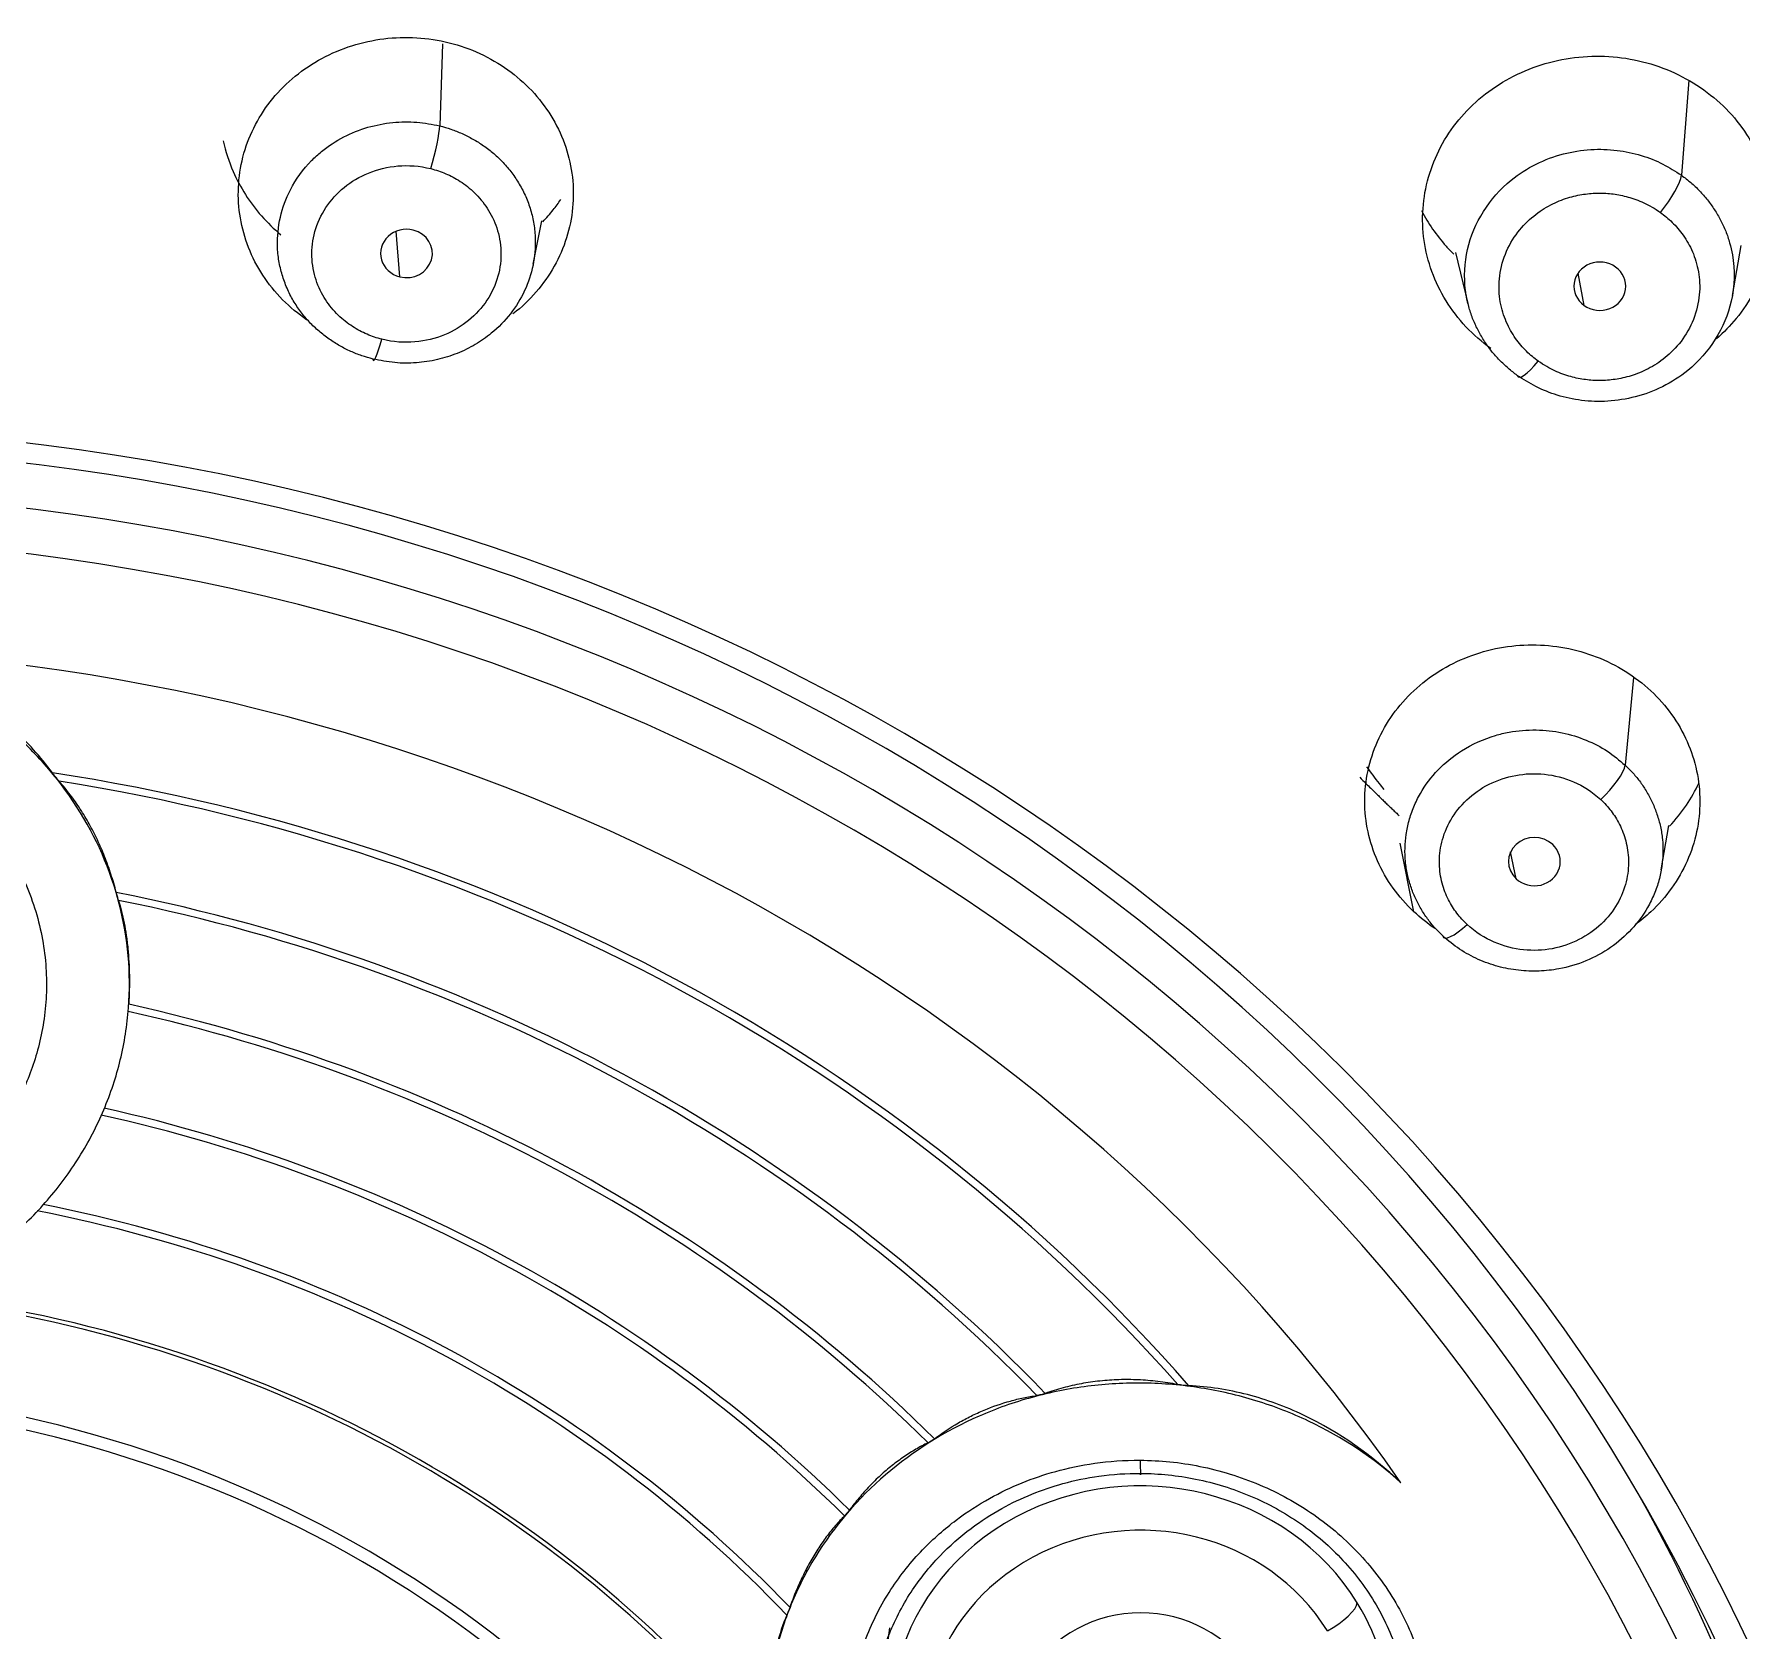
# Model space of a CAD drawing. Extents: x 0 to 1354, y 3495 to 4487.
# Drawn here: x 465.59 to 480.43, y 4117.06 to 4130.94 of the extents above; entities that cross this region are included whole.
import ezdxf

# ---------------------------------------------------------------- set-up
doc = ezdxf.new("R2010")
doc.units = 0
doc.header["$LTSCALE"] = 30
doc.header["$MEASUREMENT"] = 0
doc.layers.add('\\M+5B3DF\\M+5B4E7\\M+5CFDF', color=3, linetype='CONTINUOUS', lineweight=9)

msp = doc.modelspace()

# ---------------------------------------------------------------- linework, layer by layer
at = {"layer": '\\M+5B3DF\\M+5B4E7\\M+5CFDF', "color": 0, "lineweight": -3}
for p, q in [((469.138, 4130.855), (469.113, 4130.142)), ((479.968, 4130.538), (479.903, 4129.713)), ((468.766, 4128.83), (468.735, 4129.227)), ((469.926, 4128.94), (469.999, 4129.316)), ((477.941, 4129.041), (478.048, 4128.598)), ((480.346, 4128.669), (480.421, 4129.102)), ((479.057, 4128.581), (479.005, 4128.862)), ((479.488, 4125.346), (479.414, 4124.585)), ((479.728, 4123.677), (479.794, 4124.061)), ((477.578, 4123.312), (477.458, 4123.907)), ((478.466, 4123.598), (478.419, 4123.831))]:
    msp.add_line(p, q, dxfattribs=at)
for centre, major_axis, ratio, start_param, end_param in [((469.036, 4129.877), (0.073, 0.291), 0.092301, 4.35914, 5.875741), ((479.721, 4129.496), (0.175, 0.244), 0.217098, 4.418329, 5.938117), ((468.824, 4129.033), (0.225, 0), 0.934348, 1.308545, 4.450138), ((468.824, 4129.033), (0.225, 0), 0.934348, 4.450138, 7.59173), ((479.194, 4128.748), (0.225, 0), 0.934291, 0.915033, 4.056626), ((479.194, 4128.748), (0.225, 0), 0.934291, 4.056626, 7.198219), ((468.61, 4128.394), (-0.073, -0.291), 0.092301, 6.015367, 7.500733), ((478.659, 4128.204), (-0.175, -0.244), 0.217098, 6.077744, 7.559921), ((463.166, 4109.849), (-18.918, 0), 0.934248, 1.570796, 4.712389), ((463.166, 4109.954), (-18.619, 0), 0.934248, 1.570796, 4.712389), ((463.166, 4109.771), (18.397, 0), 0.934248, 4.712389, 7.853982), ((463.166, 4109.666), (18.09, 0), 0.934248, 4.712389, 7.853982), ((463.166, 4109.675), (-17.049, 0), 0.934248, 3.717443, 4.660138), ((479.202, 4124.393), (0.205, 0.219), 0.25217, 4.448754, 5.965354), ((463.166, 4109.688), (-16.083, 0), 0.934248, 3.826389, 4.551191), ((463.166, 4109.688), (16.015, 0), 0.934248, 0.68916, 1.405235), ((478.625, 4123.747), (0.225, 0), 0.934248, 0.784496, 3.926088), ((478.625, 4123.747), (0.225, 0), 0.934248, 3.926088, 7.067681), ((463.166, 4109.696), (-15.083, 0), 0.934248, 3.874628, 4.502952), ((463.166, 4109.696), (15.015, 0), 0.934248, 0.735295, 1.3591), ((478.04, 4123.308), (-0.205, -0.219), 0.25217, 6.104981, 7.590346), ((463.166, 4109.704), (-14.083, 0), 0.934248, 3.89763, 4.479951), ((463.166, 4109.705), (14.016, 0), 0.934248, 0.756827, 1.337568), ((463.166, 4109.713), (13.016, 0), 0.934248, 0.756636, 1.337759), ((463.166, 4109.713), (-13.084, 0), 0.934248, 3.898994, 4.478586), ((463.166, 4109.721), (-12.084, 0), 0.934248, 3.873532, 4.504048), ((463.166, 4109.721), (12.016, 0), 0.934248, 0.728876, 1.365519), ((463.166, 4109.727), (-11.067, 0), 0.934248, 3.793667, 4.583914), ((463.166, 4109.725), (11.032, 0), 0.934248, 0.647059, 1.447337), ((463.166, 4109.733), (10.106, 0), 0.934248, 4.712389, 7.853982), ((463.166, 4109.727), (9.998, 0), 0.934248, 4.712389, 7.853982), ((475.204, 4118.618), (-0.001, -0.2), 0.017234, 5.091518, 6.630436), ((475.204, 4116.291), (2.173, 0), 0.934248, 0.523599, 3.665191), ((463.166, 4110.342), (-18.425, 0), 0.934248, 3.095892, 3.617249), ((475.204, 4116.186), (1.873, 0), 0.934248, 0.523599, 3.665191), ((475.204, 4116.291), (2.173, 0), 0.934248, 3.665191, 6.806784), ((476.826, 4117.168), (-0.255, -0.158), 0.308844, 1.382204, 2.935547), ((475.204, 4116.186), (-1.105, 0), 0.934248, 3.665191, 6.806784), ((475.204, 4116.835), (2.2, 0), 0.934248, 3.019054, 3.187326)]:
    msp.add_ellipse(centre, major_axis=major_axis, ratio=ratio, start_param=start_param, end_param=end_param, dxfattribs=at)
for points, knots in [([(498.896, 4161.358), (499.104, 4161.278), (499.527, 4161.115), (500.165, 4160.855), (500.818, 4160.577), (501.484, 4160.28), (502.163, 4159.963), (502.854, 4159.623), (503.554, 4159.259), (504.263, 4158.871), (504.98, 4158.455), (505.703, 4158.01), (506.431, 4157.534), (507.163, 4157.025), (507.897, 4156.481), (508.633, 4155.903), (509.368, 4155.287), (510.101, 4154.635), (510.829, 4153.946), (511.549, 4153.221), (512.259, 4152.461), (512.958, 4151.663), (513.643, 4150.827), (514.312, 4149.95), (514.965, 4149.032), (515.597, 4148.076), (516.206, 4147.085), (516.787, 4146.061), (517.339, 4145.009), (517.862, 4143.931), (518.353, 4142.831), (518.816, 4141.711), (519.252, 4140.565), (519.663, 4139.383), (520.052, 4138.154), (520.425, 4136.867), (520.78, 4135.513), (521.117, 4134.086), (521.433, 4132.58), (521.729, 4130.991), (522.004, 4129.315), (522.257, 4127.548), (522.488, 4125.688), (522.695, 4123.734), (522.877, 4121.685), (523.03, 4119.554), (523.153, 4117.367), (523.244, 4115.167), (523.304, 4113.004), (523.33, 4110.903), (523.326, 4108.866), (523.294, 4106.878), (523.237, 4104.928), (523.157, 4103.02), (523.055, 4101.158), (522.931, 4099.346), (522.783, 4097.572), (522.609, 4095.814), (522.406, 4094.05), (522.167, 4092.265), (521.885, 4090.452), (521.553, 4088.611), (521.166, 4086.749), (520.721, 4084.878), (520.215, 4083.014), (519.647, 4081.177), (519.022, 4079.382), (518.347, 4077.652), (517.618, 4075.978), (516.824, 4074.346), (515.945, 4072.732), (514.964, 4071.131), (513.847, 4069.542), (512.566, 4067.974), (511.116, 4066.445), (509.497, 4064.997), (507.728, 4063.662), (505.837, 4062.44), (503.854, 4061.299), (501.782, 4060.223), (499.625, 4059.195), (497.407, 4058.173), (495.164, 4057.106), (492.948, 4055.937), (490.822, 4054.604), (489.147, 4053.34), (487.855, 4052.208), (486.876, 4051.253), (485.891, 4050.176), (484.918, 4048.973), (483.971, 4047.627), (483.063, 4046.089), (482.199, 4044.282), (481.374, 4042.126), (480.619, 4039.549), (480.001, 4036.51), (479.573, 4033.021), (479.348, 4029.166), (479.203, 4025.046), (479.079, 4020.693), (478.965, 4016.03), (478.866, 4010.967), (478.814, 4007.437), (478.787, 4005.599)], [0, 0, 0, 0, 0.003544, 0.007201, 0.01097, 0.014848, 0.018837, 0.022935, 0.027142, 0.031459, 0.035888, 0.040431, 0.045095, 0.049884, 0.054803, 0.059853, 0.065035, 0.070349, 0.07579, 0.08135, 0.087022, 0.092807, 0.09872, 0.104773, 0.110967, 0.117287, 0.123715, 0.130231, 0.136819, 0.143468, 0.150168, 0.156906, 0.163715, 0.170668, 0.177844, 0.185322, 0.193141, 0.201338, 0.209948, 0.219002, 0.228521, 0.238531, 0.249049, 0.260084, 0.271644, 0.283691, 0.296093, 0.308564, 0.320791, 0.332572, 0.343982, 0.355131, 0.366093, 0.376851, 0.387326, 0.397512, 0.40746, 0.417323, 0.427267, 0.437362, 0.447647, 0.458143, 0.468826, 0.479621, 0.490447, 0.501223, 0.511855, 0.522246, 0.532261, 0.542305, 0.552449, 0.562759, 0.573377, 0.584445, 0.595968, 0.607757, 0.619676, 0.631715, 0.643918, 0.656335, 0.669021, 0.682018, 0.695271, 0.708641, 0.722035, 0.735445, 0.742244, 0.74954, 0.757318, 0.765556, 0.774232, 0.783549, 0.793975, 0.806052, 0.820158, 0.836493, 0.855109, 0.875694, 0.897487, 0.920175, 0.944378, 0.971031, 1, 1, 1, 1]), ([(498.594, 4160.306), (500.412, 4159.607), (502.18, 4158.798), (504.693, 4157.371), (505.508, 4156.859), (507.078, 4155.765), (507.835, 4155.182), (510.014, 4153.338), (511.347, 4151.984), (513.746, 4149.084), (514.807, 4147.534), (516.658, 4144.299), (517.447, 4142.612), (518.801, 4139.163), (519.358, 4137.397), (520.298, 4133.824), (520.676, 4132.017), (521.302, 4128.381), (521.551, 4126.553), (521.958, 4122.889), (522.114, 4121.052), (522.354, 4117.373), (522.439, 4115.532), (522.593, 4110.005), (522.551, 4106.318), (522.285, 4100.795), (522.163, 4098.955), (521.826, 4095.284), (521.614, 4093.452), (521.072, 4089.804), (520.74, 4087.988), (519.919, 4084.388), (519.431, 4082.604), (518.265, 4079.09), (517.593, 4077.358), (516.413, 4074.831), (515.992, 4074), (515.085, 4072.37), (514.6, 4071.57), (513.029, 4069.241), (511.819, 4067.782), (509.771, 4065.801), (509.049, 4065.177), (507.535, 4064.004), (506.744, 4063.455), (505.118, 4062.415), (504.283, 4061.925), (502.586, 4060.987), (501.724, 4060.54), (499.108, 4059.247), (497.325, 4058.447), (494.701, 4057.158), (493.835, 4056.713), (492.142, 4055.761), (491.317, 4055.252), (489.725, 4054.156), (488.957, 4053.57), (487.49, 4052.318), (486.792, 4051.652), (485.471, 4050.241), (484.848, 4049.497), (483.701, 4047.936), (483.179, 4047.117), (482.26, 4045.409), (481.86, 4044.522), (481.151, 4042.708), (480.842, 4041.781), (480.036, 4038.964), (479.665, 4037.037), (479.158, 4033.15), (479.026, 4031.189), (478.834, 4027.264), (478.769, 4025.298), (478.647, 4021.363), (478.591, 4019.394), (478.444, 4013.486), (478.372, 4009.543), (478.322, 4005.599)], [0, 0, 0, 0, 0.03125, 0.03125, 0.046875, 0.046875, 0.0625, 0.0625, 0.09375, 0.09375, 0.125, 0.125, 0.15625, 0.15625, 0.1875, 0.1875, 0.21875, 0.21875, 0.25, 0.25, 0.28125, 0.28125, 0.3125, 0.3125, 0.375, 0.375, 0.40625, 0.40625, 0.4375, 0.4375, 0.46875, 0.46875, 0.5, 0.5, 0.53125, 0.53125, 0.546875, 0.546875, 0.5625, 0.5625, 0.59375, 0.59375, 0.609375, 0.609375, 0.625, 0.625, 0.640625, 0.640625, 0.65625, 0.65625, 0.6875, 0.6875, 0.703125, 0.703125, 0.71875, 0.71875, 0.734375, 0.734375, 0.75, 0.75, 0.765625, 0.765625, 0.78125, 0.78125, 0.796875, 0.796875, 0.8125, 0.8125, 0.84375, 0.84375, 0.875, 0.875, 0.90625, 0.90625, 0.9375, 0.9375, 1, 1, 1, 1]), ([(498.048, 4158.561), (499.537, 4157.987), (500.991, 4157.335), (503.081, 4156.207), (503.762, 4155.806), (505.084, 4154.951), (505.725, 4154.496), (507.584, 4153.058), (508.739, 4152.003), (510.862, 4149.74), (511.83, 4148.532), (513.568, 4145.995), (514.339, 4144.667), (515.694, 4141.93), (516.278, 4140.521), (517.804, 4136.224), (518.517, 4133.268), (519.308, 4128.796), (519.526, 4127.298), (519.894, 4124.296), (520.044, 4122.791), (520.417, 4118.271), (520.56, 4115.25), (520.636, 4110.717), (520.638, 4109.206), (520.597, 4106.184), (520.554, 4104.673), (520.42, 4101.654), (520.327, 4100.145), (520.086, 4097.131), (519.937, 4095.626), (519.387, 4091.124), (518.877, 4088.136), (517.767, 4083.729), (517.34, 4082.272), (516.354, 4079.399), (515.796, 4077.981), (514.522, 4075.209), (513.81, 4073.852), (512.18, 4071.249), (511.258, 4070.005), (509.698, 4068.277), (509.148, 4067.723), (507.992, 4066.671), (507.385, 4066.174), (505.494, 4064.757), (504.148, 4063.913), (502.068, 4062.746), (501.364, 4062.374), (499.94, 4061.655), (499.22, 4061.307), (497.053, 4060.279), (495.596, 4059.613), (493.446, 4058.543), (492.736, 4058.174), (491.338, 4057.396), (490.652, 4056.987), (489.311, 4056.118), (488.657, 4055.66), (487.706, 4054.933), (487.393, 4054.684), (486.779, 4054.174), (486.478, 4053.913), (485.881, 4053.384), (485.585, 4053.118), (484.991, 4052.582), (484.694, 4052.312), (483.812, 4051.489), (483.237, 4050.921), (482.168, 4049.711), (481.671, 4049.072), (480.772, 4047.729), (480.371, 4047.025), (479.653, 4045.576), (479.334, 4044.832), (478.76, 4043.32), (478.506, 4042.552), (477.821, 4040.226), (477.47, 4038.645), (477.193, 4037.052)], [0, 0, 0, 0, 0.03125, 0.03125, 0.046875, 0.046875, 0.0625, 0.0625, 0.09375, 0.09375, 0.125, 0.125, 0.15625, 0.15625, 0.1875, 0.1875, 0.25, 0.25, 0.28125, 0.28125, 0.3125, 0.3125, 0.375, 0.375, 0.40625, 0.40625, 0.4375, 0.4375, 0.46875, 0.46875, 0.5, 0.5, 0.5625, 0.5625, 0.59375, 0.59375, 0.625, 0.625, 0.65625, 0.65625, 0.6875, 0.6875, 0.703125, 0.703125, 0.71875, 0.71875, 0.75, 0.75, 0.765625, 0.765625, 0.78125, 0.78125, 0.8125, 0.8125, 0.828125, 0.828125, 0.84375, 0.84375, 0.859375, 0.859375, 0.867188, 0.867188, 0.875, 0.875, 0.882813, 0.882813, 0.890625, 0.890625, 0.90625, 0.90625, 0.921875, 0.921875, 0.9375, 0.9375, 0.953125, 0.953125, 0.96875, 0.96875, 1, 1, 1, 1]), ([(477.479, 4036.988), (477.514, 4037.19), (477.594, 4037.649), (477.743, 4038.418), (477.942, 4039.344), (478.182, 4040.346), (478.558, 4041.75), (479.034, 4043.258), (479.749, 4045.107), (480.557, 4046.812), (481.569, 4048.451), (482.475, 4049.612), (483.174, 4050.395), (483.72, 4050.964), (484.274, 4051.514), (484.896, 4052.101), (485.556, 4052.699), (486.279, 4053.336), (487.009, 4053.963), (487.729, 4054.55), (488.497, 4055.146), (489.606, 4055.948), (491.134, 4056.933), (493.076, 4058.015), (495.111, 4059.026), (497.684, 4060.238), (500.38, 4061.506), (502.737, 4062.753), (504.255, 4063.645), (505.394, 4064.366), (507.42, 4065.757), (509.41, 4067.484), (511.2, 4069.52), (512.347, 4071.021), (513.485, 4072.763), (514.592, 4074.748), (515.655, 4076.97), (516.656, 4079.43), (517.576, 4082.125), (518.696, 4086.112), (519.683, 4091.185), (520.366, 4097.065), (520.727, 4102.371), (520.873, 4107.087), (520.883, 4111.209), (520.799, 4114.734), (520.663, 4117.66), (520.51, 4119.989), (520.37, 4121.722), (520.265, 4122.858), (520.029, 4125.221), (519.591, 4128.685), (518.759, 4133.098), (517.87, 4136.521), (516.72, 4140.04), (515.134, 4143.756), (512.786, 4147.647), (510.218, 4150.803), (507.625, 4153.277), (505.162, 4155.143), (502.955, 4156.485), (501.114, 4157.427), (499.704, 4158.062), (498.76, 4158.452), (498.289, 4158.636), (498.135, 4158.696)], [0, 0, 0, 0, 0.003976, 0.009037, 0.015181, 0.02234, 0.029033, 0.04339, 0.053009, 0.067553, 0.080041, 0.090497, 0.096214, 0.100508, 0.105868, 0.11143, 0.117193, 0.123269, 0.130297, 0.136094, 0.141538, 0.149425, 0.163015, 0.17726, 0.192999, 0.207436, 0.232823, 0.251111, 0.25955, 0.267329, 0.277588, 0.307897, 0.319194, 0.331856, 0.345879, 0.361259, 0.378, 0.3961, 0.415561, 0.436382, 0.481194, 0.521892, 0.558479, 0.590959, 0.619335, 0.643607, 0.663774, 0.679837, 0.691795, 0.699649, 0.703397, 0.740803, 0.771616, 0.795835, 0.813454, 0.847523, 0.878173, 0.905401, 0.929204, 0.949582, 0.966531, 0.980047, 0.990129, 0.99678, 1, 1, 1, 1]), ([(513.725, 4145.279), (513.731, 4145.27), (513.921, 4144.944), (514.292, 4144.287), (514.818, 4143.281), (515.332, 4142.192), (515.864, 4140.957), (516.434, 4139.511), (517.002, 4137.869), (517.539, 4136.095), (518.024, 4134.249), (518.452, 4132.336), (518.837, 4130.355), (519.172, 4128.306), (519.462, 4126.181), (519.721, 4123.968), (519.936, 4121.681), (520.119, 4119.321), (520.255, 4116.932), (520.357, 4114.541), (520.411, 4112.202), (520.431, 4109.921), (520.417, 4107.681), (520.37, 4105.453), (520.289, 4103.21), (520.168, 4100.954), (520.012, 4098.687), (519.804, 4096.398), (519.55, 4094.055), (519.222, 4091.662), (518.816, 4089.225), (518.311, 4086.729), (517.7, 4084.286), (517.109, 4082.252), (516.582, 4080.674), (516.137, 4079.453), (515.667, 4078.267), (515.174, 4077.116), (514.657, 4075.989), (514.101, 4074.884), (513.507, 4073.79), (512.865, 4072.707), (512.171, 4071.647), (511.449, 4070.641), (510.709, 4069.711), (509.956, 4068.856), (509.185, 4068.048), (508.377, 4067.279), (507.529, 4066.551), (506.654, 4065.857), (505.751, 4065.208), (504.838, 4064.606), (503.932, 4064.036), (503.025, 4063.5), (502.11, 4062.994), (501.183, 4062.5), (500.202, 4062), (499.127, 4061.474), (497.949, 4060.915), (496.699, 4060.331), (495.418, 4059.727), (494.143, 4059.105), (492.932, 4058.486), (491.85, 4057.904), (490.78, 4057.291), (489.735, 4056.635), (488.677, 4055.909), (487.713, 4055.193), (486.781, 4054.439), (485.86, 4053.634), (484.945, 4052.807), (484.055, 4051.994), (483.233, 4051.2), (482.53, 4050.434), (481.962, 4049.75), (481.523, 4049.186), (481.179, 4048.715), (480.9, 4048.299), (480.664, 4047.915), (480.417, 4047.491), (480.151, 4047.014), (479.866, 4046.469), (479.594, 4045.915), (479.333, 4045.338), (479.068, 4044.707), (478.782, 4043.972), (478.461, 4043.083), (478.13, 4042.043), (477.807, 4040.882), (477.496, 4039.643), (477.206, 4038.354), (477.049, 4037.473), (476.97, 4037.032)], [0, 0, 0, 0, 0.000249, 0.008916, 0.017886, 0.027158, 0.037545, 0.049877, 0.064188, 0.079026, 0.094192, 0.109873, 0.126, 0.142603, 0.159715, 0.177508, 0.196149, 0.214924, 0.234452, 0.253688, 0.272519, 0.290724, 0.308584, 0.326418, 0.344337, 0.362602, 0.380752, 0.398999, 0.417862, 0.437408, 0.457046, 0.477191, 0.498512, 0.517389, 0.527892, 0.538271, 0.548415, 0.558305, 0.568085, 0.577888, 0.587654, 0.597568, 0.607634, 0.617478, 0.626664, 0.635428, 0.644046, 0.652634, 0.661245, 0.669847, 0.678351, 0.686737, 0.694871, 0.702836, 0.710787, 0.718707, 0.726778, 0.735836, 0.745918, 0.756431, 0.767185, 0.778121, 0.788755, 0.798204, 0.806156, 0.816934, 0.826447, 0.835552, 0.84446, 0.853939, 0.86358, 0.872633, 0.88133, 0.889549, 0.896262, 0.901548, 0.905802, 0.909513, 0.912928, 0.916035, 0.920686, 0.925318, 0.929989, 0.934669, 0.939673, 0.945479, 0.952541, 0.961029, 0.970166, 0.979783, 0.989897, 1, 1, 1, 1]), ([(513.427, 4145.187), (513.48, 4145.097), (513.748, 4144.642), (514.216, 4143.801), (514.803, 4142.642), (515.35, 4141.432), (515.869, 4140.179), (516.359, 4138.882), (516.811, 4137.542), (517.231, 4136.161), (517.62, 4134.741), (517.972, 4133.281), (518.295, 4131.785), (518.589, 4130.252), (518.853, 4128.684), (519.088, 4127.081), (519.299, 4125.445), (519.489, 4123.776), (519.654, 4122.075), (519.8, 4120.342), (519.923, 4118.577), (520.022, 4116.78), (520.104, 4114.952), (520.159, 4113.093), (520.192, 4111.204), (520.2, 4109.283), (520.184, 4107.333), (520.142, 4105.353), (520.072, 4103.343), (519.968, 4101.304), (519.836, 4099.236), (519.661, 4097.14), (519.446, 4095.017), (519.186, 4092.868), (518.862, 4090.696), (518.475, 4088.503), (518.008, 4086.292), (517.445, 4084.07), (516.895, 4082.18), (516.378, 4080.628), (515.937, 4079.415), (515.462, 4078.213), (514.953, 4077.023), (514.411, 4075.846), (513.823, 4074.688), (513.197, 4073.548), (512.522, 4072.431), (511.794, 4071.344), (511.016, 4070.288), (510.174, 4069.274), (509.278, 4068.301), (508.329, 4067.373), (507.318, 4066.502), (506.265, 4065.677), (505.158, 4064.913), (504.025, 4064.185), (502.866, 4063.493), (501.681, 4062.841), (500.482, 4062.214), (499.267, 4061.612), (498.043, 4061.026), (496.814, 4060.45), (495.586, 4059.872), (494.366, 4059.28), (493.158, 4058.67), (491.963, 4058.037), (490.856, 4057.41), (489.844, 4056.784), (488.921, 4056.166), (488.019, 4055.52), (487.143, 4054.84), (486.294, 4054.129), (485.464, 4053.395), (484.636, 4052.653), (483.81, 4051.901), (483.006, 4051.122), (482.253, 4050.295), (481.546, 4049.429), (480.877, 4048.53), (480.429, 4047.791), (480.066, 4047.147), (479.712, 4046.488), (479.216, 4045.458), (478.637, 4044.031), (478.109, 4042.498), (477.688, 4040.993), (477.358, 4039.666), (477.064, 4038.345), (476.908, 4037.461), (476.83, 4037.021)], [0, 0, 0, 0, 0.002468, 0.012514, 0.022798, 0.033329, 0.044108, 0.055129, 0.066393, 0.077904, 0.089657, 0.101655, 0.113899, 0.126387, 0.139118, 0.152094, 0.165315, 0.17878, 0.192488, 0.20644, 0.220635, 0.235074, 0.249757, 0.264681, 0.279851, 0.295264, 0.31092, 0.326819, 0.34296, 0.359346, 0.375974, 0.392844, 0.409959, 0.427314, 0.444912, 0.462752, 0.480832, 0.499156, 0.517721, 0.528, 0.538278, 0.548557, 0.558836, 0.569113, 0.579388, 0.589662, 0.599931, 0.610203, 0.620471, 0.630736, 0.641004, 0.651267, 0.661534, 0.671801, 0.682071, 0.692355, 0.702632, 0.712912, 0.723195, 0.733479, 0.743768, 0.75406, 0.764357, 0.774655, 0.784949, 0.79524, 0.805535, 0.814028, 0.822513, 0.830998, 0.839481, 0.847958, 0.856419, 0.864871, 0.873338, 0.881827, 0.890319, 0.898795, 0.907282, 0.915765, 0.918446, 0.924105, 0.932748, 0.944371, 0.958984, 0.969412, 0.979719, 0.989916, 1, 1, 1, 1]), ([(467.964, 4128.452), (467.953, 4128.459), (467.942, 4128.467), (467.856, 4128.529), (467.787, 4128.589), (467.661, 4128.723), (467.605, 4128.796), (467.462, 4129.027), (467.4, 4129.199), (467.35, 4129.55), (467.363, 4129.732), (467.436, 4129.989), (467.47, 4130.073), (467.554, 4130.233), (467.604, 4130.308), (467.72, 4130.449), (467.786, 4130.515), (467.929, 4130.632), (468.006, 4130.684), (468.255, 4130.818), (468.438, 4130.876), (468.817, 4130.922), (469.009, 4130.911), (469.195, 4130.864)], [0, 0, 0, 0, 0.009953, 0.009953, 0.080671, 0.080671, 0.151389, 0.151389, 0.292824, 0.292824, 0.434259, 0.434259, 0.504977, 0.504977, 0.575694, 0.575694, 0.646412, 0.646412, 0.71713, 0.71713, 0.858565, 0.858565, 1, 1, 1, 1]), ([(469.195, 4130.864), (469.288, 4130.841), (469.377, 4130.81), (469.547, 4130.731), (469.629, 4130.684), (469.78, 4130.575), (469.849, 4130.515), (469.975, 4130.381), (470.031, 4130.308), (470.174, 4130.078), (470.236, 4129.905), (470.286, 4129.554), (470.273, 4129.372), (470.2, 4129.115), (470.166, 4129.031), (470.082, 4128.871), (470.032, 4128.796), (469.916, 4128.655), (469.85, 4128.589), (469.768, 4128.523), (469.758, 4128.515), (469.748, 4128.507)], [0, 0, 0, 0, 0.089781, 0.089781, 0.179561, 0.179561, 0.269342, 0.269342, 0.359123, 0.359123, 0.538684, 0.538684, 0.718246, 0.718246, 0.808027, 0.808027, 0.897807, 0.897807, 0.987588, 0.987588, 1, 1, 1, 1]), ([(478.248, 4128.206), (478.169, 4128.263), (478.096, 4128.326), (477.966, 4128.465), (477.907, 4128.542), (477.808, 4128.703), (477.767, 4128.787), (477.703, 4128.963), (477.68, 4129.054), (477.641, 4129.33), (477.655, 4129.519), (477.757, 4129.876), (477.847, 4130.047), (478.028, 4130.267), (478.097, 4130.335), (478.246, 4130.458), (478.326, 4130.511), (478.499, 4130.604), (478.591, 4130.643), (478.778, 4130.702), (478.875, 4130.724), (479.173, 4130.76), (479.373, 4130.748), (479.758, 4130.651), (479.939, 4130.569), (480.098, 4130.454)], [0, 0, 0, 0, 0.0625, 0.0625, 0.125, 0.125, 0.1875, 0.1875, 0.25, 0.25, 0.375, 0.375, 0.5, 0.5, 0.5625, 0.5625, 0.625, 0.625, 0.6875, 0.6875, 0.75, 0.75, 0.875, 0.875, 1, 1, 1, 1]), ([(480.098, 4130.454), (480.178, 4130.397), (480.25, 4130.334), (480.381, 4130.195), (480.439, 4130.118), (480.539, 4129.957), (480.58, 4129.873), (480.644, 4129.698), (480.666, 4129.606), (480.705, 4129.331), (480.692, 4129.141), (480.589, 4128.784), (480.499, 4128.614), (480.328, 4128.405), (480.271, 4128.346), (480.209, 4128.292)], [0, 0, 0, 0, 0.113033, 0.113033, 0.226065, 0.226065, 0.339098, 0.339098, 0.452131, 0.452131, 0.678196, 0.678196, 0.904261, 0.904261, 1, 1, 1, 1]), ([(467.703, 4129.096), (467.698, 4129.264), (467.761, 4129.539), (467.948, 4129.796), (468.112, 4129.945), (468.273, 4130.051), (468.484, 4130.135), (468.7, 4130.177), (468.913, 4130.181), (469.047, 4130.155), (469.113, 4130.142)], [0, 0, 0, 0, 0.257114, 0.415149, 0.472783, 0.586671, 0.696334, 0.801775, 0.902996, 1, 1, 1, 1]), ([(469.113, 4130.142), (469.146, 4130.133), (469.212, 4130.114), (469.308, 4130.076), (469.403, 4130.028), (469.496, 4129.97), (469.584, 4129.902), (469.666, 4129.823), (469.741, 4129.734), (469.807, 4129.635), (469.863, 4129.527), (469.905, 4129.411), (469.934, 4129.288), (469.942, 4129.204), (469.943, 4129.161), (469.943, 4129.161)], [0, 0, 0, 0, 0.070759, 0.143803, 0.21913, 0.296743, 0.376642, 0.458827, 0.543299, 0.630059, 0.719108, 0.810447, 0.904076, 0.999997, 1, 1, 1, 1]), ([(467.231, 4130.011), (467.251, 4129.92), (467.327, 4129.687), (467.503, 4129.41), (467.672, 4129.246), (467.732, 4129.195)], [0, 0, 0, 0, 0.288917, 0.761777, 1, 1, 1, 1]), ([(478.027, 4128.712), (478.012, 4128.83), (478.028, 4129.187), (478.283, 4129.593), (478.634, 4129.816), (478.871, 4129.905), (479.111, 4129.943), (479.341, 4129.936), (479.552, 4129.891), (479.742, 4129.817), (479.851, 4129.747), (479.903, 4129.713)], [0, 0, 0, 0, 0.139277, 0.413017, 0.510451, 0.603355, 0.691732, 0.775583, 0.854911, 0.929716, 1, 1, 1, 1]), ([(479.903, 4129.713), (479.931, 4129.692), (479.986, 4129.65), (480.062, 4129.578), (480.131, 4129.499), (480.192, 4129.414), (480.245, 4129.323), (480.29, 4129.227), (480.324, 4129.125), (480.34, 4129.056), (480.346, 4129.021), (480.346, 4129.021)], [0, 0, 0, 0, 0.120461, 0.242215, 0.365263, 0.489607, 0.615247, 0.742185, 0.870422, 0.999959, 1, 1, 1, 1]), ([(470.008, 4129.309), (470.04, 4129.342), (470.095, 4129.404), (470.144, 4129.471), (470.165, 4129.501)], [0, 0, 0, 0, 0.550761, 1, 1, 1, 1]), ([(477.644, 4129.405), (477.702, 4129.295), (477.792, 4129.165), (477.901, 4129.049), (477.924, 4129.026)], [0, 0, 0, 0, 0.796844, 1, 1, 1, 1]), ([(468.533, 4128.115), (468.501, 4128.124), (468.434, 4128.143), (468.338, 4128.181), (468.242, 4128.229), (468.15, 4128.288), (468.062, 4128.356), (467.979, 4128.435), (467.904, 4128.524), (467.838, 4128.623), (467.783, 4128.731), (467.741, 4128.847), (467.713, 4128.969), (467.704, 4129.054), (467.703, 4129.096), (467.703, 4129.096)], [0, 0, 0, 0, 0.071041, 0.14432, 0.219836, 0.297588, 0.377576, 0.459797, 0.544253, 0.630941, 0.71986, 0.81101, 0.904389, 0.999996, 1, 1, 1, 1]), ([(469.943, 4129.161), (469.948, 4129.007), (469.885, 4128.696), (469.649, 4128.395), (469.423, 4128.238), (469.265, 4128.16), (469.092, 4128.106), (468.909, 4128.078), (468.72, 4128.078), (468.596, 4128.103), (468.533, 4128.115)], [0, 0, 0, 0, 0.23603, 0.472143, 0.55592, 0.641379, 0.728518, 0.817335, 0.90783, 1, 1, 1, 1]), ([(480.346, 4129.021), (480.369, 4128.888), (480.362, 4128.513), (480.097, 4128.092), (479.746, 4127.869), (479.508, 4127.78), (479.268, 4127.742), (479.038, 4127.749), (478.827, 4127.795), (478.638, 4127.869), (478.53, 4127.939), (478.477, 4127.973)], [0, 0, 0, 0, 0.155501, 0.423702, 0.519752, 0.611239, 0.698155, 0.780495, 0.858252, 0.931422, 1, 1, 1, 1]), ([(478.477, 4127.973), (478.45, 4127.993), (478.396, 4128.034), (478.321, 4128.105), (478.252, 4128.183), (478.191, 4128.268), (478.137, 4128.359), (478.092, 4128.456), (478.057, 4128.559), (478.037, 4128.645), (478.029, 4128.696), (478.027, 4128.712)], [0, 0, 0, 0, 0.111823, 0.225489, 0.340998, 0.458348, 0.577538, 0.698568, 0.821436, 0.946142, 1, 1, 1, 1]), ([(477.578, 4123.312), (477.51, 4123.375), (477.45, 4123.444), (477.344, 4123.591), (477.299, 4123.671), (477.226, 4123.835), (477.198, 4123.92), (477.161, 4124.094), (477.151, 4124.184), (477.151, 4124.45), (477.19, 4124.629), (477.335, 4124.956), (477.443, 4125.108), (477.644, 4125.295), (477.719, 4125.353), (477.877, 4125.451), (477.961, 4125.493), (478.137, 4125.561), (478.23, 4125.588), (478.416, 4125.622), (478.51, 4125.631), (478.798, 4125.631), (478.987, 4125.596), (479.34, 4125.459), (479.501, 4125.359), (479.637, 4125.232)], [0, 0, 0, 0, 0.0625, 0.0625, 0.125, 0.125, 0.1875, 0.1875, 0.25, 0.25, 0.375, 0.375, 0.5, 0.5, 0.5625, 0.5625, 0.625, 0.625, 0.6875, 0.6875, 0.75, 0.75, 0.875, 0.875, 1, 1, 1, 1]), ([(464.556, 4119.966), (464.855, 4120.097), (465.125, 4120.266), (465.489, 4120.575), (465.602, 4120.687), (465.806, 4120.923), (465.898, 4121.048), (466.062, 4121.311), (466.134, 4121.449), (466.253, 4121.732), (466.301, 4121.876), (466.373, 4122.172), (466.397, 4122.324), (466.42, 4122.628), (466.419, 4122.779), (466.379, 4123.231), (466.301, 4123.533), (466.056, 4124.094), (465.885, 4124.361), (465.574, 4124.712), (465.462, 4124.822), (465.217, 4125.025), (465.085, 4125.119), (464.675, 4125.369), (464.375, 4125.497), (464.056, 4125.581)], [0, 0, 0, 0, 0.125, 0.125, 0.1875, 0.1875, 0.25, 0.25, 0.3125, 0.3125, 0.375, 0.375, 0.4375, 0.4375, 0.5, 0.5, 0.625, 0.625, 0.75, 0.75, 0.8125, 0.8125, 0.875, 0.875, 1, 1, 1, 1]), ([(465.747, 4124.518), (465.643, 4124.66), (465.528, 4124.787), (465.275, 4125.016), (465.138, 4125.118), (464.709, 4125.38), (464.392, 4125.503), (464.056, 4125.581)], [0, 0, 0, 0, 0.25, 0.25, 0.5, 0.5, 1, 1, 1, 1]), ([(479.637, 4125.232), (479.705, 4125.169), (479.765, 4125.1), (479.87, 4124.953), (479.916, 4124.873), (479.989, 4124.708), (480.016, 4124.624), (480.054, 4124.449), (480.063, 4124.359), (480.063, 4124.094), (480.025, 4123.915), (479.88, 4123.588), (479.771, 4123.436), (479.595, 4123.271), (479.549, 4123.233), (479.501, 4123.199)], [0, 0, 0, 0, 0.115811, 0.115811, 0.231622, 0.231622, 0.347433, 0.347433, 0.463244, 0.463244, 0.694867, 0.694867, 0.926489, 0.926489, 1, 1, 1, 1]), ([(477.511, 4123.983), (477.517, 4124.024), (477.534, 4124.105), (477.575, 4124.224), (477.687, 4124.453), (477.921, 4124.695), (478.221, 4124.83), (478.442, 4124.883), (478.638, 4124.899), (478.866, 4124.874), (479.075, 4124.809), (479.262, 4124.714), (479.364, 4124.628), (479.414, 4124.585)], [0, 0, 0, 0, 0.052619, 0.106546, 0.16176, 0.377225, 0.509676, 0.55801, 0.653475, 0.745405, 0.833801, 0.918665, 1, 1, 1, 1]), ([(479.414, 4124.585), (479.437, 4124.562), (479.485, 4124.516), (479.548, 4124.438), (479.605, 4124.352), (479.653, 4124.258), (479.693, 4124.158), (479.723, 4124.051), (479.74, 4123.939), (479.744, 4123.836), (479.74, 4123.771), (479.737, 4123.745)], [0, 0, 0, 0, 0.102719, 0.208754, 0.318107, 0.430778, 0.546767, 0.666077, 0.788707, 0.91466, 1, 1, 1, 1]), ([(465.805, 4124.446), (465.796, 4124.456), (465.787, 4124.468), (465.772, 4124.486), (465.767, 4124.492), (465.757, 4124.505), (465.752, 4124.512), (465.747, 4124.518)], [0, 0, 0, 0, 0.5, 0.5, 0.75, 0.75, 1, 1, 1, 1]), ([(477.108, 4124.48), (477.126, 4124.462), (477.172, 4124.416), (477.229, 4124.361), (477.277, 4124.313), (477.307, 4124.284), (477.337, 4124.255), (477.366, 4124.227), (477.394, 4124.2), (477.422, 4124.174), (477.44, 4124.156), (477.45, 4124.148)], [0, 0, 0, 0, 0.158134, 0.406025, 0.49585, 0.583925, 0.670264, 0.754965, 0.838121, 0.91979, 1, 1, 1, 1]), ([(477.167, 4124.572), (477.202, 4124.522), (477.251, 4124.456), (477.302, 4124.392), (477.316, 4124.375)], [0, 0, 0, 0, 0.735287, 1, 1, 1, 1]), ([(479.8, 4124.055), (479.854, 4124.113), (479.949, 4124.232), (480.024, 4124.364), (480.055, 4124.43)], [0, 0, 0, 0, 0.512839, 1, 1, 1, 1]), ([(477.829, 4123.101), (477.806, 4123.124), (477.758, 4123.171), (477.695, 4123.25), (477.638, 4123.336), (477.589, 4123.43), (477.55, 4123.53), (477.52, 4123.637), (477.503, 4123.749), (477.499, 4123.866), (477.505, 4123.944), (477.511, 4123.983), (477.511, 4123.983)], [0, 0, 0, 0, 0.098681, 0.200471, 0.305369, 0.413373, 0.524483, 0.638697, 0.756013, 0.876431, 0.999949, 1, 1, 1, 1]), ([(479.737, 4123.745), (479.736, 4123.731), (479.729, 4123.677), (479.71, 4123.583), (479.668, 4123.463), (479.562, 4123.247), (479.31, 4122.973), (478.944, 4122.822), (478.665, 4122.792), (478.486, 4122.798), (478.308, 4122.832), (478.135, 4122.894), (477.971, 4122.982), (477.877, 4123.061), (477.829, 4123.101)], [0, 0, 0, 0, 0.017173, 0.069005, 0.122136, 0.176568, 0.370896, 0.565291, 0.634289, 0.704669, 0.776432, 0.849575, 0.924099, 1, 1, 1, 1]), ([(466.321, 4123.411), (466.318, 4123.421), (466.315, 4123.432), (466.31, 4123.449), (466.308, 4123.455), (466.305, 4123.467), (466.304, 4123.473), (466.302, 4123.479)], [0, 0, 0, 0, 0.5, 0.5, 0.75, 0.75, 1, 1, 1, 1]), ([(466.321, 4123.411), (466.34, 4123.349), (466.357, 4123.283), (466.377, 4123.178), (466.383, 4123.143), (466.391, 4123.087), (466.394, 4123.069), (466.398, 4123.031), (466.401, 4123.012), (466.41, 4122.915), (466.414, 4122.836), (466.417, 4122.674), (466.415, 4122.592), (466.41, 4122.508)], [0, 0, 0, 0, 0.25, 0.25, 0.375, 0.375, 0.4375, 0.4375, 0.5, 0.5, 0.75, 0.75, 1, 1, 1, 1]), ([(477.465, 4118.349), (477.227, 4118.565), (476.959, 4118.744), (476.516, 4118.954), (476.362, 4119.013), (476.05, 4119.109), (475.89, 4119.146), (475.565, 4119.198), (475.398, 4119.212), (475.069, 4119.217), (474.906, 4119.208), (474.581, 4119.167), (474.418, 4119.134), (474.102, 4119.047), (473.949, 4118.993), (473.505, 4118.798), (473.227, 4118.624), (472.748, 4118.212), (472.539, 4117.968), (472.296, 4117.572), (472.226, 4117.435), (472.109, 4117.149), (472.061, 4117.001), (471.957, 4116.554), (471.937, 4116.246), (471.968, 4115.938)], [0, 0, 0, 0, 0.125, 0.125, 0.1875, 0.1875, 0.25, 0.25, 0.3125, 0.3125, 0.375, 0.375, 0.4375, 0.4375, 0.5, 0.5, 0.625, 0.625, 0.75, 0.75, 0.8125, 0.8125, 0.875, 0.875, 1, 1, 1, 1]), ([(473.413, 4118.731), (473.479, 4118.781), (473.548, 4118.827), (473.656, 4118.89), (473.693, 4118.909), (473.748, 4118.937), (473.767, 4118.946), (473.805, 4118.963), (473.824, 4118.972), (473.919, 4119.011), (473.995, 4119.038), (474.11, 4119.069), (474.148, 4119.079), (474.206, 4119.091), (474.225, 4119.094), (474.264, 4119.101), (474.283, 4119.104), (474.302, 4119.107)], [0, 0, 0, 0, 0.25, 0.25, 0.375, 0.375, 0.4375, 0.4375, 0.5, 0.5, 0.75, 0.75, 0.875, 0.875, 0.9375, 0.9375, 1, 1, 1, 1]), ([(474.375, 4119.125), (474.363, 4119.121), (474.351, 4119.117), (474.332, 4119.112), (474.326, 4119.111), (474.314, 4119.108), (474.308, 4119.107), (474.302, 4119.107)], [0, 0, 0, 0, 0.5, 0.5, 0.75, 0.75, 1, 1, 1, 1]), ([(475.623, 4119.192), (475.607, 4119.192), (475.591, 4119.193), (475.567, 4119.196), (475.559, 4119.197), (475.542, 4119.2), (475.534, 4119.201), (475.526, 4119.202)], [0, 0, 0, 0, 0.5, 0.5, 0.75, 0.75, 1, 1, 1, 1]), ([(477.465, 4118.349), (477.215, 4118.587), (476.933, 4118.787), (476.461, 4119.011), (476.298, 4119.071), (475.965, 4119.158), (475.793, 4119.185), (475.623, 4119.192)], [0, 0, 0, 0, 0.5, 0.5, 0.75, 0.75, 1, 1, 1, 1]), ([(473.413, 4118.731), (473.403, 4118.724), (473.394, 4118.717), (473.374, 4118.705), (473.365, 4118.7), (473.356, 4118.695)], [0, 0, 0, 0, 0.5, 0.5, 1, 1, 1, 1]), ([(475.2, 4118.544), (475.372, 4118.543), (475.716, 4118.51), (476.247, 4118.347), (476.719, 4118.086), (477.124, 4117.736), (477.438, 4117.314), (477.648, 4116.84), (477.719, 4116.471), (477.729, 4116.266), (477.73, 4116.23)], [0, 0, 0, 0, 0.13872, 0.277441, 0.416161, 0.554881, 0.693602, 0.832322, 0.971042, 1, 1, 1, 1]), ([(472.882, 4116.112), (472.88, 4116.135), (472.869, 4116.298), (472.885, 4116.604), (472.997, 4117.017), (473.19, 4117.394), (473.44, 4117.708), (473.713, 4117.949), (473.985, 4118.126), (474.254, 4118.254), (474.537, 4118.35), (474.854, 4118.416), (475.082, 4118.431), (475.204, 4118.43)], [0, 0, 0, 0, 0.019793, 0.136725, 0.256093, 0.376222, 0.487157, 0.584707, 0.669842, 0.746591, 0.821548, 0.905174, 1, 1, 1, 1]), ([(475.204, 4118.43), (475.364, 4118.429), (475.692, 4118.395), (476.167, 4118.248), (476.604, 4118.007), (476.975, 4117.685), (477.265, 4117.296), (477.458, 4116.86), (477.527, 4116.5), (477.535, 4116.293), (477.535, 4116.242)], [0, 0, 0, 0, 0.131258, 0.268613, 0.405903, 0.543276, 0.680706, 0.817894, 0.954942, 1, 1, 1, 1]), ([(472.673, 4118.11), (472.666, 4118.101), (472.659, 4118.092), (472.644, 4118.075), (472.637, 4118.067), (472.631, 4118.061)], [0, 0, 0, 0, 0.5, 0.5, 1, 1, 1, 1]), ([(472.129, 4117.198), (472.061, 4117.037), (472.009, 4116.845), (471.952, 4116.433), (471.947, 4116.219), (471.962, 4116.001)], [0, 0, 0, 0, 0.5, 0.5, 1, 1, 1, 1]), ([(472.155, 4117.266), (472.151, 4117.253), (472.146, 4117.241), (472.14, 4117.224), (472.137, 4117.219), (472.133, 4117.208), (472.131, 4117.203), (472.129, 4117.198)], [0, 0, 0, 0, 0.5, 0.5, 0.75, 0.75, 1, 1, 1, 1])]:
    msp.add_open_spline(points, degree=3, knots=knots, dxfattribs=at)
for points in [[(468.61, 4128.287), (468.567, 4128.298), (468.48, 4128.327), (468.355, 4128.393), (468.228, 4128.491), (468.116, 4128.625), (468.03, 4128.798), (467.991, 4129.003), (468.017, 4129.225), (468.113, 4129.437), (468.275, 4129.616), (468.485, 4129.742), (468.745, 4129.807), (468.936, 4129.795), (469.036, 4129.77)], [(469.036, 4129.77), (469.079, 4129.759), (469.166, 4129.73), (469.291, 4129.665), (469.418, 4129.566), (469.53, 4129.432), (469.616, 4129.26), (469.655, 4129.055), (469.63, 4128.833), (469.534, 4128.621), (469.372, 4128.442), (469.162, 4128.316), (468.902, 4128.25), (468.71, 4128.262), (468.61, 4128.287)], [(478.659, 4128.097), (478.625, 4128.121), (478.556, 4128.178), (478.459, 4128.29), (478.377, 4128.433), (478.322, 4128.608), (478.311, 4128.809), (478.363, 4129.032), (478.477, 4129.226), (478.618, 4129.366), (478.767, 4129.461), (478.917, 4129.521), (479.055, 4129.551), (479.184, 4129.56), (479.31, 4129.553), (479.438, 4129.527), (479.574, 4129.479), (479.672, 4129.424), (479.721, 4129.389)], [(479.721, 4129.389), (479.755, 4129.364), (479.824, 4129.308), (479.921, 4129.196), (480.003, 4129.054), (480.058, 4128.879), (480.069, 4128.678), (480.018, 4128.455), (479.904, 4128.26), (479.763, 4128.12), (479.614, 4128.025), (479.464, 4127.965), (479.325, 4127.935), (479.196, 4127.926), (479.07, 4127.933), (478.942, 4127.959), (478.806, 4128.007), (478.708, 4128.062), (478.659, 4128.097)], [(463.166, 4125.027), (463.349, 4125.027), (463.71, 4124.99), (464.224, 4124.831), (464.693, 4124.574), (465.091, 4124.23), (465.402, 4123.816), (465.611, 4123.349), (465.708, 4122.853), (465.689, 4122.371), (465.581, 4121.947), (465.416, 4121.591), (465.218, 4121.3), (465.003, 4121.064), (464.786, 4120.877), (464.57, 4120.73), (464.36, 4120.614), (464.157, 4120.525), (463.943, 4120.451), (463.712, 4120.393), (463.461, 4120.353), (463.268, 4120.341), (463.166, 4120.341)], [(466.302, 4123.479), (466.288, 4123.533), (466.257, 4123.638), (466.202, 4123.792), (466.139, 4123.938), (466.068, 4124.076), (465.99, 4124.205), (465.904, 4124.329), (465.839, 4124.407), (465.805, 4124.446)], [(478.04, 4123.201), (478.009, 4123.231), (477.949, 4123.296), (477.876, 4123.411), (477.818, 4123.556), (477.793, 4123.725), (477.811, 4123.914), (477.887, 4124.11), (478.028, 4124.29), (478.225, 4124.429), (478.461, 4124.508), (478.71, 4124.519), (478.97, 4124.454), (479.129, 4124.355), (479.202, 4124.286)], [(479.202, 4124.286), (479.234, 4124.256), (479.294, 4124.191), (479.367, 4124.076), (479.424, 4123.931), (479.45, 4123.763), (479.432, 4123.574), (479.356, 4123.378), (479.215, 4123.198), (479.019, 4123.059), (478.783, 4122.979), (478.533, 4122.968), (478.274, 4123.033), (478.114, 4123.132), (478.04, 4123.201)], [(477.763, 4123.165), (477.697, 4123.209), (477.635, 4123.258), (477.578, 4123.312)], [(475.526, 4119.202), (475.468, 4119.214), (475.352, 4119.231), (475.182, 4119.245), (475.015, 4119.246), (474.85, 4119.235), (474.688, 4119.211), (474.529, 4119.175), (474.426, 4119.143), (474.375, 4119.125)], [(473.356, 4118.695), (473.321, 4118.679), (473.251, 4118.642), (473.146, 4118.575), (473.043, 4118.499), (472.942, 4118.414), (472.847, 4118.32), (472.756, 4118.218), (472.7, 4118.147), (472.673, 4118.11)], [(475.199, 4113.838), (475.044, 4113.84), (474.737, 4113.867), (474.257, 4114), (473.83, 4114.208), (473.449, 4114.487), (473.13, 4114.831), (472.885, 4115.225), (472.727, 4115.653), (472.658, 4116.1), (472.682, 4116.554), (472.802, 4117.005), (473.024, 4117.434), (473.305, 4117.779), (473.602, 4118.036), (473.892, 4118.221), (474.173, 4118.354), (474.457, 4118.451), (474.797, 4118.525), (475.06, 4118.545), (475.2, 4118.544)], [(472.631, 4118.061), (472.603, 4118.034), (472.55, 4117.977), (472.471, 4117.879), (472.397, 4117.771), (472.328, 4117.656), (472.264, 4117.533), (472.206, 4117.403), (472.171, 4117.312), (472.155, 4117.266)]]:
    msp.add_open_spline(points, degree=3, dxfattribs=at)

doc.saveas('drawing.dxf')
